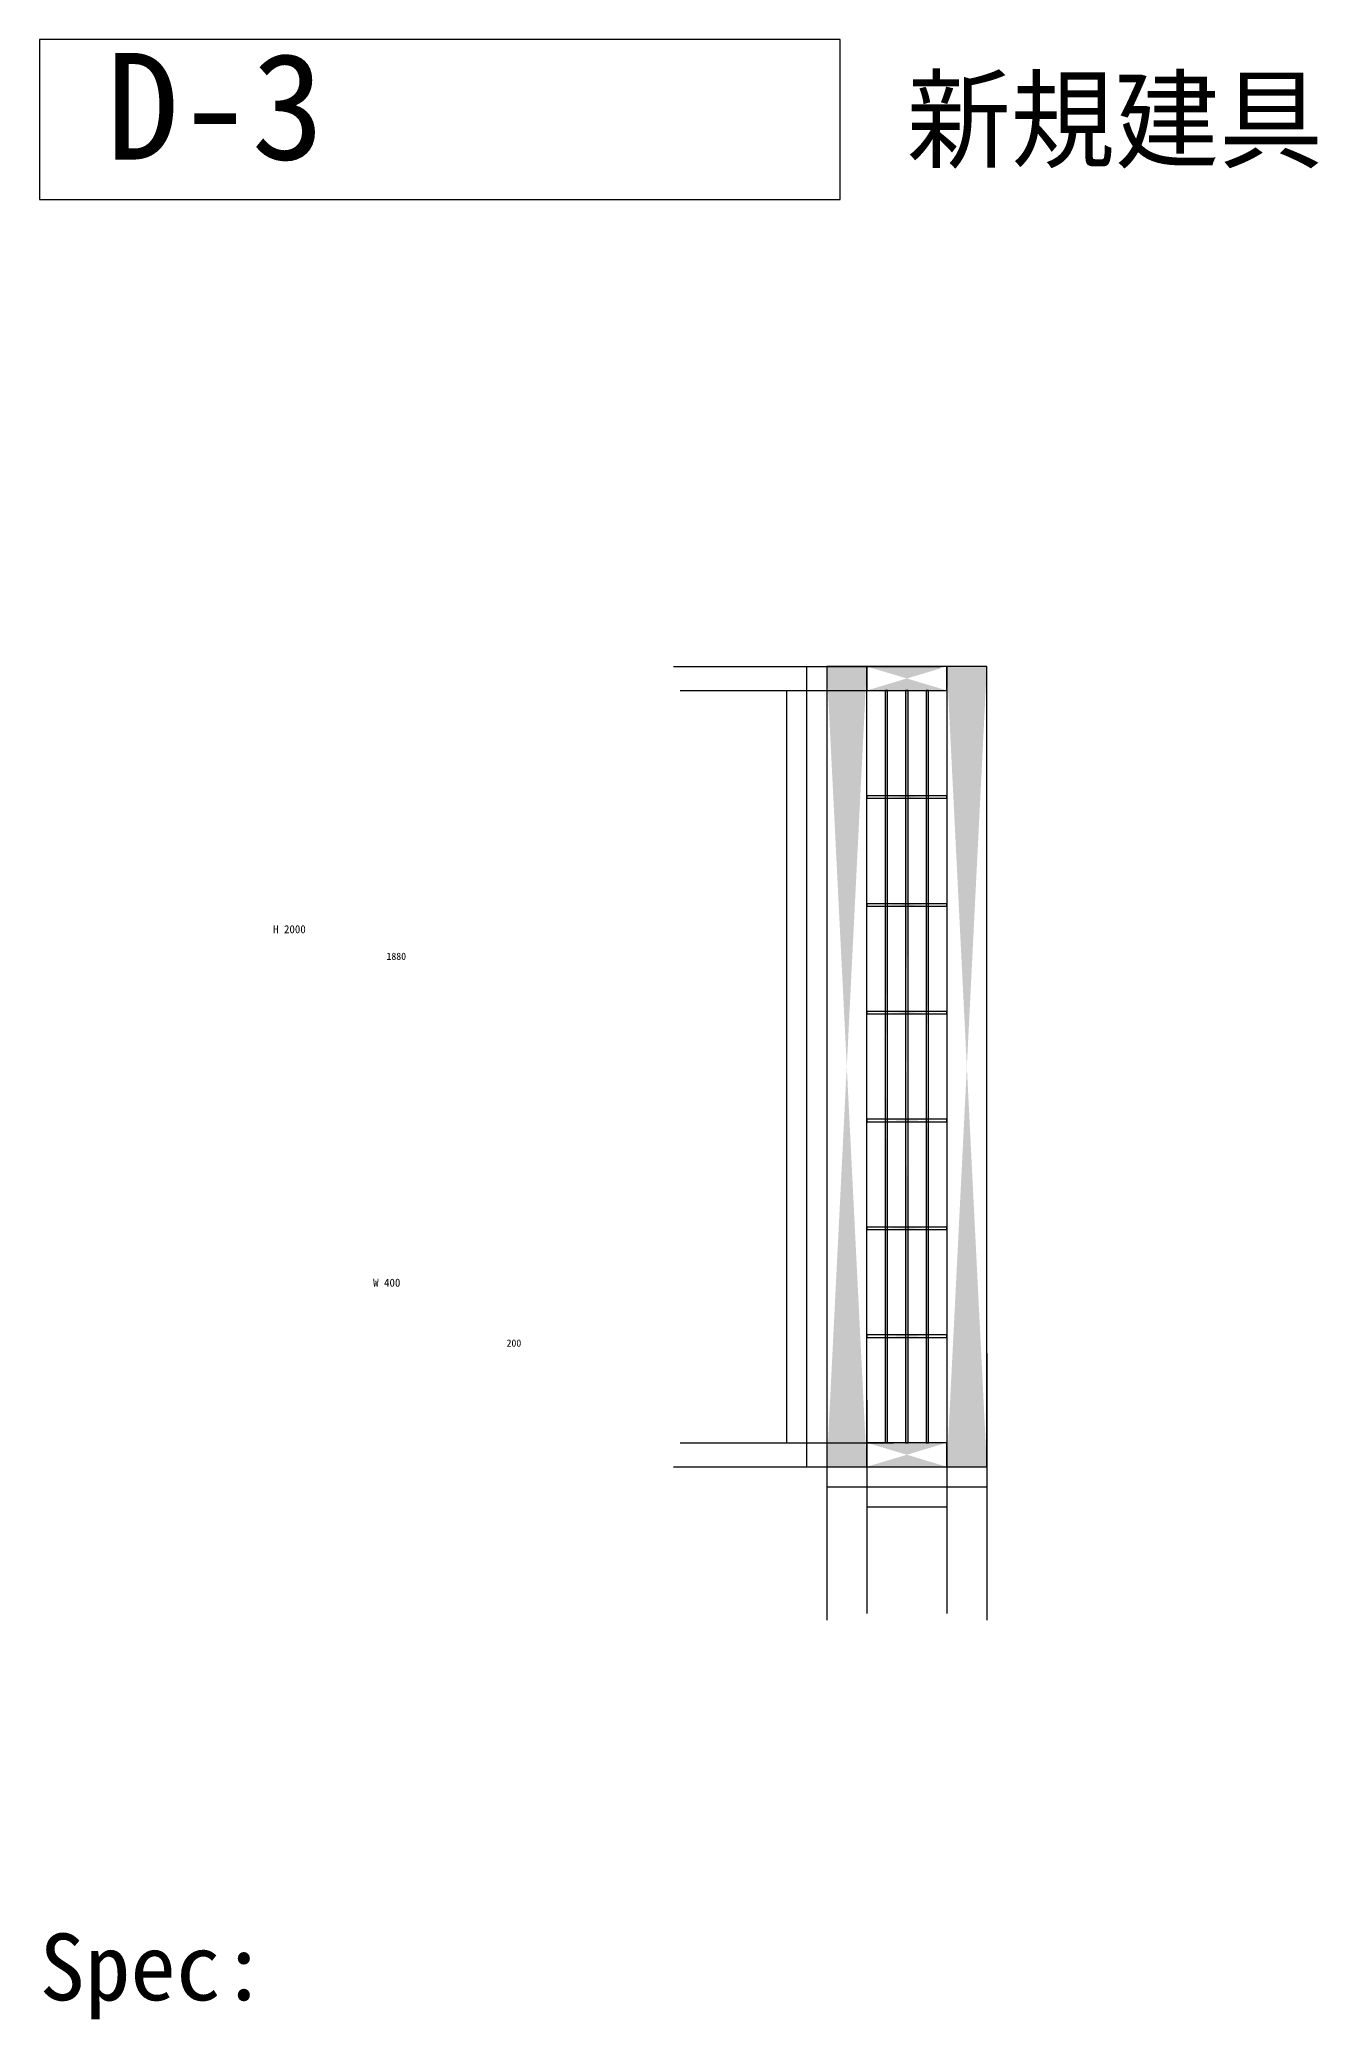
# Model space of a CAD drawing. Header units: millimetres. Extents: x 0 to 376, y -16 to 280.
# Drawn here: x 280 to 375.8, y -16.4 to 132 of the extents above; entities that cross this region are included whole.
import ezdxf

# ---------------------------------------------------------------- set-up
doc = ezdxf.new("R2010")
doc.units = ezdxf.units.MM
for name, color, linetype in [('0-2', 7, 'CONTINUOUS'), ('0-E', 7, 'CONTINUOUS'), ('8-0', 4, 'CONTINUOUS'), ('8-1', 7, 'CONTINUOUS'), ('8-F', 4, 'CONTINUOUS')]:
    doc.layers.add(name, color=color, linetype=linetype)

msp = doc.modelspace()

# ---------------------------------------------------------------- linework, layer by layer
at = {"layer": '0-2'}
for p, q in [((342, 85), (339, 85)), ((339, 85), (339, 25)), ((342, 25), (342, 85)), ((348, 85), (342, 85)), ((342, 85), (342, 83.2)), ((351, 85), (348, 85)), ((348, 85), (348, 25)), ((348, 83.2), (348, 85)), ((351, 25), (351, 85)), ((342, 83.2), (348, 83.2)), ((343.55, 83.2), (343.37, 83.2)), ((343.37, 83.2), (343.37, 26.8)), ((343.55, 26.8), (343.55, 83.2)), ((345.09, 83.2), (344.91, 83.2)), ((344.91, 83.2), (344.91, 26.8)), ((345.09, 26.8), (345.09, 83.2)), ((346.63, 83.2), (346.45, 83.2)), ((346.45, 83.2), (346.45, 26.8)), ((346.63, 26.8), (346.63, 83.2)), ((348, 75.3), (342, 75.3)), ((342, 75.3), (342, 75.12)), ((342, 75.12), (348, 75.12)), ((348, 75.12), (348, 75.3)), ((348, 67.21), (342, 67.21)), ((342, 67.21), (342, 67.03)), ((342, 67.03), (348, 67.03)), ((348, 67.03), (348, 67.21)), ((348, 59.13), (342, 59.13)), ((342, 59.13), (342, 58.95)), ((342, 58.95), (348, 58.95)), ((348, 58.95), (348, 59.13)), ((348, 51.05), (342, 51.05)), ((342, 51.05), (342, 50.87)), ((342, 50.87), (348, 50.87)), ((348, 50.87), (348, 51.05)), ((348, 42.97), (342, 42.97)), ((342, 42.97), (342, 42.79)), ((342, 42.79), (348, 42.79)), ((348, 42.79), (348, 42.97)), ((348, 34.88), (342, 34.88)), ((342, 34.88), (342, 34.7)), ((342, 34.7), (348, 34.7)), ((348, 34.7), (348, 34.88)), ((348, 26.8), (342, 26.8)), ((342, 26.8), (342, 25)), ((343.37, 26.8), (343.55, 26.8)), ((344.91, 26.8), (345.09, 26.8)), ((346.45, 26.8), (346.63, 26.8)), ((348, 25), (348, 26.8)), ((339, 25), (342, 25)), ((342, 25), (348, 25)), ((348, 25), (351, 25))]:
    msp.add_line(p, q, dxfattribs=at)
at = {"layer": '0-E', "color": 150}
for points in [[(339, 25), (342, 25), (342, 85), (339, 85)], [(342, 83.2), (348, 83.2), (348, 85), (342, 85)], [(348, 25), (351, 25), (351, 85), (348, 85)], [(342, 25), (348, 25), (348, 26.8), (342, 26.8)]]:
    msp.add_solid(points, dxfattribs=at)
at = {"layer": '0-E', "color": 200}
for points in [[(343.37, 26.8), (343.55, 26.8), (343.55, 83.2), (343.37, 83.2)], [(344.91, 26.8), (345.09, 26.8), (345.09, 83.2), (344.91, 83.2)], [(346.45, 26.8), (346.63, 26.8), (346.63, 83.2), (346.45, 83.2)], [(342, 75.12), (348, 75.12), (348, 75.3), (342, 75.3)], [(342, 67.03), (348, 67.03), (348, 67.21), (342, 67.21)], [(342, 58.95), (348, 58.95), (348, 59.13), (342, 59.13)], [(342, 50.87), (348, 50.87), (348, 51.05), (342, 51.05)], [(342, 42.79), (348, 42.79), (348, 42.97), (342, 42.97)], [(342, 34.7), (348, 34.7), (348, 34.88), (342, 34.88)]]:
    msp.add_solid(points, dxfattribs=at)
at = {"layer": '8-0'}
for p, q in [((340, 132), (280, 132)), ((280, 132), (280, 120)), ((340, 120), (340, 132)), ((280, 120), (340, 120))]:
    msp.add_line(p, q, dxfattribs=at)
at = {"layer": '8-1'}
for p, q in [((351, 85), (339, 85)), ((339, 85), (339, 25)), ((351, 25), (351, 85)), ((339, 25), (351, 25))]:
    msp.add_line(p, q, dxfattribs=at)
at = {"layer": '8-F'}
for p, q in [((327.5, 85), (347.5, 85)), ((337.5, 25), (337.5, 85)), ((328, 83.2), (344, 83.2)), ((336, 26.8), (336, 83.2)), ((339, 33.5), (339, 13.5)), ((351, 33.5), (351, 13.5)), ((342, 30), (342, 14)), ((348, 30), (348, 14)), ((328, 26.8), (344, 26.8)), ((327.5, 25), (347.5, 25)), ((339, 23.5), (351, 23.5)), ((342, 22), (348, 22))]:
    msp.add_line(p, q, dxfattribs=at)

# ---------------------------------------------------------------- texts
at = {"layer": '8-0'}
for s, height, p in [('D-3', 8, (285, 123)), ('新規建具', 6, (345, 123)), ('Spec:', 5, (280, -15))]:
    msp.add_text(s, height=height, dxfattribs=at).set_placement(p)
at = {"layer": '8-F'}
for s, height, p in [('H 2000', 0.6, (297.5, 65)), ('1880', 0.54, (306, 63)), ('W 400', 0.6, (305, 38.5)), ('200', 0.54, (315, 34))]:
    msp.add_text(s, height=height, dxfattribs=at).set_placement(p)

doc.saveas('drawing.dxf')
